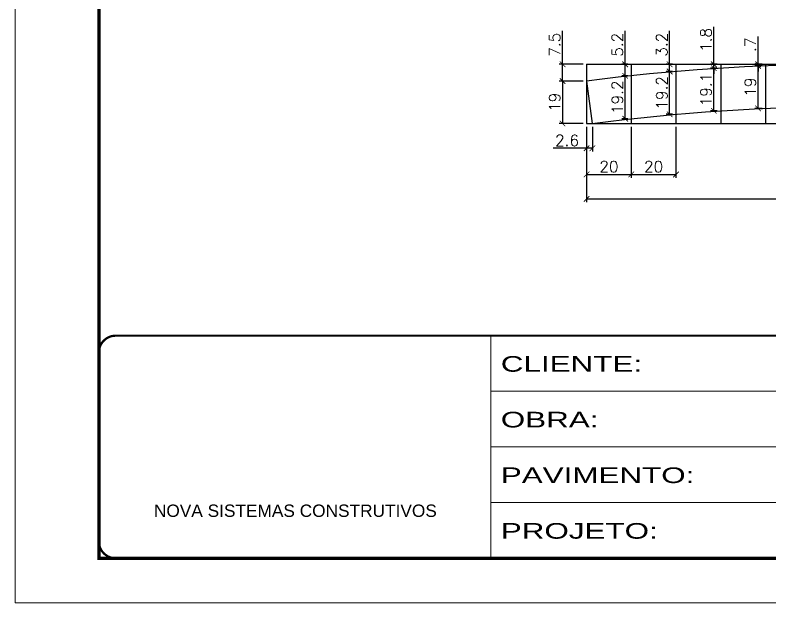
# Model space of a CAD drawing. Extents: x -15895 to 12929, y -2522 to 15173.
# Drawn here: x 3309 to 3985, y 5518 to 6044 of the extents above; entities that cross this region are included whole.
import ezdxf

# ---------------------------------------------------------------- set-up
doc = ezdxf.new("R2010")
doc.units = 0
doc.header["$PDMODE"] = 35
doc.header["$PDSIZE"] = -10
doc.linetypes.add('CONTINUO', pattern=[0])
doc.linetypes.add('DASHED', pattern=[0.75, 0.5, -0.25])
doc.layers.add('COTA', color=241, linetype='Continuous')
doc.layers.add('Folhas', color=255, linetype='Continuous', lineweight=9)
doc.layers.add('SARRAFO DE PRESSAO', color=251, linetype='DASHED', lineweight=9)
doc.styles.add('ARIAL', font='arial.ttf')
doc.styles.add('Romans', font='romans.shx')
doc.styles.add('Tecnologia', font='')
doc.styles.get('Tecnologia').set_extended_font_data('Forgotten Futurist')
doc.dimstyles.new('Cota Seção (2x)', dxfattribs={"dimtxt": 10, "dimasz": 5, "dimexe": 3, "dimexo": 3, "dimgap": 2, "dimtad": 3, "dimdec": 1, "dimlfac": 0.5, "dimzin": 12, "dimdsep": 46, "dimtxsty": 'Romans', "dimblk": 'ARCHTICK', "dimcen": 0, "dimclrd": 4, "dimclre": 4, "dimclrt": 1, "dimadec": 1, "dimazin": 3, "dimtfac": 1, "dimtdec": 1, "dimtmove": 0, "dimatfit": 3, "dimldrblk": 'OBLIQUE', "dimfxl": 1, "dimtolj": 1, "dimtzin": 12, "dimarcsym": 0})

# ---------------------------------------------------------------- blocks, each defined once
blk = doc.blocks.new('9999999999')
at = {"color": 30, "linetype": 'CONTINUO'}
for p, q in [((98564.56, 34230.21), (98564.56, 34429.45)), ((98564.56, 34379.64), (99583.98, 34379.64)), ((98564.56, 34329.83), (99487.98, 34329.83)), ((98564.56, 34280.02), (99487.98, 34280.02))]:
    blk.add_line(p, q, dxfattribs=at)
at = {"color": 30, "linetype": 'CONTINUO', "const_width": 2}
blk.add_lwpolyline([(99583.98, 34230.21), (99583.98, 34414.45, 0.414214), (99568.98, 34429.45), (98228.98, 34429.45, 0.414214), (98213.98, 34414.45), (98213.98, 34245.21, 0.414214), (98228.98, 34230.21), (99583.98, 34230.21)], format="xyb", dxfattribs=at)
at = {"layer": 'Folhas'}
blk.add_lwpolyline([(98138.98, 34190.21), (99623.98, 34190.21), (99623.98, 35240.21), (98138.98, 35240.21)], close=True, dxfattribs=at)
at = {"layer": 'Folhas', "color": 30, "const_width": 3}
blk.add_lwpolyline([(98213.98, 34230.21), (99583.98, 34230.21), (99583.98, 35200.21), (98213.98, 35200.21)], close=True, dxfattribs=at)
at = {"color": 7, "linetype": 'Continuous', "ltscale": 5, "style": 'ARIAL'}
blk.add_text('NOVA SISTEMAS CONSTRUTIVOS', height=11.0592, dxfattribs=at).set_placement((98263.19, 34267.21))
at = {"layer": 'Folhas', "color": 7, "style": 'Tecnologia', "width": 1.5}
for s, p in [('CLIENTE:', (98573.65, 34397.17)), ('OBRA:', (98573.65, 34347.31)), ('PAVIMENTO:', (98573.65, 34297.5)), ('PROJETO:', (98573.65, 34247.69))]:
    blk.add_text(s, height=14, dxfattribs=at).set_placement(p)
blk = doc.blocks.new('_ArchTick')
at = {"color": 0, "linetype": 'ByBlock', "const_width": 0.15}
blk.add_lwpolyline([(-0.5, -0.5), (0.5, 0.5)], dxfattribs=at)
blk = doc.blocks.new('*D1145')
at = {"layer": 'COTA', "color": 4, "lineweight": -2, "transparency": 16777216}
for p, q in [((3820.78, 5944.03), (3820.78, 5876.55)), ((4290.98, 5944.03), (4290.98, 5876.55)), ((3820.78, 5879.55), (4290.98, 5879.55))]:
    blk.add_line(p, q, dxfattribs=at)
at = {"layer": 'Defpoints', "color": 0, "transparency": 16777216}
for p in [(3820.78, 5947.03), (4290.98, 5947.03), (4290.98, 5879.55)]:
    blk.add_point(p, dxfattribs=at)
at = {"layer": 'COTA', "color": 4, "lineweight": -2, "transparency": 16777216, "xscale": 5, "yscale": 5, "zscale": 5, "rotation": 180}
blk.add_blockref('_ArchTick', (3820.78, 5879.55), dxfattribs=at)
at = {"layer": 'COTA', "color": 4, "lineweight": -2, "transparency": 16777216, "xscale": 5, "yscale": 5, "zscale": 5}
blk.add_blockref('_ArchTick', (4290.98, 5879.55), dxfattribs=at)
at = {"layer": 'COTA', "color": 1, "transparency": 16777216, "insert": (4055.88, 5886.55), "char_height": 10, "attachment_point": 5, "style": 'Romans'}
blk.add_mtext('\\A1;235.1', dxfattribs=at)
blk = doc.blocks.new('_Oblique')
at = {"color": 0, "linetype": 'ByBlock', "lineweight": -2}
blk.add_line((-0.5, -0.5), (0.5, 0.5), dxfattribs=at)
blk = doc.blocks.new('*D1146')
at = {"layer": 'COTA', "color": 4, "lineweight": -2, "transparency": 16777216}
for p, q in [((3820.78, 5944.03), (3820.78, 5898.43)), ((3860.78, 5944.03), (3860.78, 5898.43)), ((3820.78, 5901.43), (3860.78, 5901.43))]:
    blk.add_line(p, q, dxfattribs=at)
at = {"layer": 'Defpoints', "color": 0, "transparency": 16777216}
for p in [(3820.78, 5947.03), (3860.78, 5947.03), (3860.78, 5901.43)]:
    blk.add_point(p, dxfattribs=at)
at = {"layer": 'COTA', "color": 4, "lineweight": -2, "transparency": 16777216, "xscale": 5, "yscale": 5, "zscale": 5, "rotation": 180}
blk.add_blockref('_ArchTick', (3820.78, 5901.43), dxfattribs=at)
at = {"layer": 'COTA', "color": 4, "lineweight": -2, "transparency": 16777216, "xscale": 5, "yscale": 5, "zscale": 5}
blk.add_blockref('_ArchTick', (3860.78, 5901.43), dxfattribs=at)
at = {"layer": 'COTA', "color": 1, "transparency": 16777216, "insert": (3840.78, 5908.43), "char_height": 10, "attachment_point": 5, "style": 'Romans'}
blk.add_mtext('\\A1;20', dxfattribs=at)
blk = doc.blocks.new('*D1147')
at = {"layer": 'COTA', "color": 4, "lineweight": -2, "transparency": 16777216}
for p, q in [((3860.78, 5944.03), (3860.78, 5898.43)), ((3900.78, 5944.03), (3900.78, 5898.43)), ((3860.78, 5901.43), (3900.78, 5901.43))]:
    blk.add_line(p, q, dxfattribs=at)
at = {"layer": 'Defpoints', "color": 0, "transparency": 16777216}
for p in [(3860.78, 5947.03), (3900.78, 5947.03), (3900.78, 5901.43)]:
    blk.add_point(p, dxfattribs=at)
at = {"layer": 'COTA', "color": 4, "lineweight": -2, "transparency": 16777216, "xscale": 5, "yscale": 5, "zscale": 5, "rotation": 180}
blk.add_blockref('_ArchTick', (3860.78, 5901.43), dxfattribs=at)
at = {"layer": 'COTA', "color": 4, "lineweight": -2, "transparency": 16777216, "xscale": 5, "yscale": 5, "zscale": 5}
blk.add_blockref('_ArchTick', (3900.78, 5901.43), dxfattribs=at)
at = {"layer": 'COTA', "color": 1, "transparency": 16777216, "insert": (3880.78, 5908.43), "char_height": 10, "attachment_point": 5, "style": 'Romans'}
blk.add_mtext('\\A1;20', dxfattribs=at)
blk = doc.blocks.new('*D1148')
at = {"layer": 'COTA', "color": 4, "lineweight": -2, "transparency": 16777216}
for p, q in [((3820.78, 5944.03), (3820.78, 5921.89)), ((3826.07, 5944.03), (3826.07, 5921.89)), ((3820.78, 5924.89), (3790.83, 5924.89)), ((3826.07, 5924.89), (3820.78, 5924.89))]:
    blk.add_line(p, q, dxfattribs=at)
at = {"layer": 'Defpoints', "color": 0, "transparency": 16777216}
for p in [(3820.78, 5947.03), (3826.07, 5947.03), (3820.78, 5924.89)]:
    blk.add_point(p, dxfattribs=at)
at = {"layer": 'COTA', "color": 4, "lineweight": -2, "transparency": 16777216, "xscale": 5, "yscale": 5, "zscale": 5, "rotation": 180}
blk.add_blockref('_ArchTick', (3820.78, 5924.89), dxfattribs=at)
at = {"layer": 'COTA', "color": 4, "lineweight": -2, "transparency": 16777216, "xscale": 5, "yscale": 5, "zscale": 5}
blk.add_blockref('_ArchTick', (3826.07, 5924.89), dxfattribs=at)
at = {"layer": 'COTA', "color": 1, "transparency": 16777216, "insert": (3803.31, 5931.89), "char_height": 10, "attachment_point": 5, "style": 'Romans'}
blk.add_mtext('\\A1;2.6', dxfattribs=at)
blk = doc.blocks.new('*D1155')
at = {"layer": 'COTA', "color": 4, "lineweight": -2, "transparency": 16777216}
for p, q in [((3817.78, 5985.03), (3796.26, 5985.03)), ((3799.26, 5985.03), (3799.26, 5947.03)), ((3817.78, 5947.03), (3796.26, 5947.03))]:
    blk.add_line(p, q, dxfattribs=at)
at = {"layer": 'Defpoints', "color": 0, "transparency": 16777216}
for p in [(3820.78, 5985.03), (3799.26, 5947.03), (3820.78, 5947.03)]:
    blk.add_point(p, dxfattribs=at)
at = {"layer": 'COTA', "color": 4, "lineweight": -2, "transparency": 16777216, "xscale": 5, "yscale": 5, "zscale": 5}
for p, rotation in [((3799.26, 5985.03), 90), ((3799.26, 5947.03), 270)]:
    blk.add_blockref('_ArchTick', p, dxfattribs=dict(at, rotation=rotation))
at = {"layer": 'COTA', "color": 1, "transparency": 16777216, "insert": (3792.26, 5966.03), "char_height": 10, "attachment_point": 5, "rotation": 90, "style": 'Romans'}
blk.add_mtext('\\A1;19', dxfattribs=at)
blk = doc.blocks.new('*D1156')
at = {"layer": 'COTA', "color": 4, "lineweight": -2, "transparency": 16777216}
for p, q in [((3799.26, 6000.08), (3799.26, 6030.03)), ((3817.78, 6000.08), (3796.26, 6000.08)), ((3799.26, 5985.03), (3799.26, 6000.08)), ((3817.78, 5985.03), (3796.26, 5985.03))]:
    blk.add_line(p, q, dxfattribs=at)
at = {"layer": 'Defpoints', "color": 0, "transparency": 16777216}
for p in [(3799.26, 6000.08), (3820.78, 6000.08), (3820.78, 5985.03)]:
    blk.add_point(p, dxfattribs=at)
at = {"layer": 'COTA', "color": 4, "lineweight": -2, "transparency": 16777216, "xscale": 5, "yscale": 5, "zscale": 5}
for p, rotation in [((3799.26, 6000.08), 90), ((3799.26, 5985.03), 270)]:
    blk.add_blockref('_ArchTick', p, dxfattribs=dict(at, rotation=rotation))
at = {"layer": 'COTA', "color": 1, "transparency": 16777216, "insert": (3792.26, 6017.56), "char_height": 10, "attachment_point": 5, "rotation": 90, "style": 'Romans'}
blk.add_mtext('\\A1;7.5', dxfattribs=at)
blk = doc.blocks.new('*D1157')
at = {"layer": 'COTA', "color": 4, "lineweight": -2, "transparency": 16777216}
for p, q in [((3857.78, 5989.76), (3852.33, 5989.76)), ((3855.33, 5951.28), (3855.33, 5989.76)), ((3857.78, 5951.28), (3852.33, 5951.28))]:
    blk.add_line(p, q, dxfattribs=at)
at = {"layer": 'Defpoints', "color": 0, "transparency": 16777216}
for p in [(3855.33, 5989.76), (3860.78, 5989.76), (3860.78, 5951.28)]:
    blk.add_point(p, dxfattribs=at)
at = {"layer": 'COTA', "color": 4, "lineweight": -2, "transparency": 16777216, "xscale": 5, "yscale": 5, "zscale": 5}
for p, rotation in [((3855.33, 5989.76), 90), ((3855.33, 5951.28), 270)]:
    blk.add_blockref('_ArchTick', p, dxfattribs=dict(at, rotation=rotation))
at = {"layer": 'COTA', "color": 1, "transparency": 16777216, "insert": (3848.33, 5970.52), "char_height": 10, "attachment_point": 5, "rotation": 90, "style": 'Romans'}
blk.add_mtext('\\A1;19.2', dxfattribs=at)
blk = doc.blocks.new('*D1158')
at = {"layer": 'COTA', "color": 4, "lineweight": -2, "transparency": 16777216}
for p, q in [((3855.33, 6000.08), (3855.33, 6030.03)), ((3857.78, 6000.08), (3852.33, 6000.08)), ((3855.33, 5989.76), (3855.33, 6000.08)), ((3857.78, 5989.76), (3852.33, 5989.76))]:
    blk.add_line(p, q, dxfattribs=at)
at = {"layer": 'Defpoints', "color": 0, "transparency": 16777216}
for p in [(3855.33, 6000.08), (3860.78, 6000.08), (3860.78, 5989.76)]:
    blk.add_point(p, dxfattribs=at)
at = {"layer": 'COTA', "color": 4, "lineweight": -2, "transparency": 16777216, "xscale": 5, "yscale": 5, "zscale": 5}
for p, rotation in [((3855.33, 6000.08), 90), ((3855.33, 5989.76), 270)]:
    blk.add_blockref('_ArchTick', p, dxfattribs=dict(at, rotation=rotation))
at = {"layer": 'COTA', "color": 1, "transparency": 16777216, "insert": (3848.33, 6017.56), "char_height": 10, "attachment_point": 5, "rotation": 90, "style": 'Romans'}
blk.add_mtext('\\A1;5.2', dxfattribs=at)
blk = doc.blocks.new('*D1159')
at = {"layer": 'COTA', "color": 4, "lineweight": -2, "transparency": 16777216}
for p, q in [((3897.78, 5993.6), (3892.09, 5993.6)), ((3895.09, 5955.28), (3895.09, 5993.6)), ((3897.78, 5955.28), (3892.09, 5955.28))]:
    blk.add_line(p, q, dxfattribs=at)
at = {"layer": 'Defpoints', "color": 0, "transparency": 16777216}
for p in [(3895.09, 5993.6), (3900.78, 5993.6), (3900.78, 5955.28)]:
    blk.add_point(p, dxfattribs=at)
at = {"layer": 'COTA', "color": 4, "lineweight": -2, "transparency": 16777216, "xscale": 5, "yscale": 5, "zscale": 5}
for p, rotation in [((3895.09, 5993.6), 90), ((3895.09, 5955.28), 270)]:
    blk.add_blockref('_ArchTick', p, dxfattribs=dict(at, rotation=rotation))
at = {"layer": 'COTA', "color": 1, "transparency": 16777216, "insert": (3888.09, 5974.44), "char_height": 10, "attachment_point": 5, "rotation": 90, "style": 'Romans'}
blk.add_mtext('\\A1;19.2', dxfattribs=at)
blk = doc.blocks.new('*D1160')
at = {"layer": 'COTA', "color": 4, "lineweight": -2, "transparency": 16777216}
for p, q in [((3895.09, 6000.08), (3895.09, 6030.03)), ((3897.78, 6000.08), (3892.09, 6000.08)), ((3895.09, 5993.6), (3895.09, 6000.08)), ((3897.78, 5993.6), (3892.09, 5993.6))]:
    blk.add_line(p, q, dxfattribs=at)
at = {"layer": 'Defpoints', "color": 0, "transparency": 16777216}
for p in [(3895.09, 6000.08), (3900.78, 6000.08), (3900.78, 5993.6)]:
    blk.add_point(p, dxfattribs=at)
at = {"layer": 'COTA', "color": 4, "lineweight": -2, "transparency": 16777216, "xscale": 5, "yscale": 5, "zscale": 5}
for p, rotation in [((3895.09, 6000.08), 90), ((3895.09, 5993.6), 270)]:
    blk.add_blockref('_ArchTick', p, dxfattribs=dict(at, rotation=rotation))
at = {"layer": 'COTA', "color": 1, "transparency": 16777216, "insert": (3888.09, 6017.56), "char_height": 10, "attachment_point": 5, "rotation": 90, "style": 'Romans'}
blk.add_mtext('\\A1;3.2', dxfattribs=at)
blk = doc.blocks.new('*D1161')
at = {"layer": 'COTA', "color": 4, "lineweight": -2, "transparency": 16777216}
for p, q in [((3937.78, 5996.55), (3931.65, 5996.55)), ((3934.65, 5958.37), (3934.65, 5996.55)), ((3937.78, 5958.37), (3931.65, 5958.37))]:
    blk.add_line(p, q, dxfattribs=at)
at = {"layer": 'Defpoints', "color": 0, "transparency": 16777216}
for p in [(3934.65, 5996.55), (3940.78, 5996.55), (3940.78, 5958.37)]:
    blk.add_point(p, dxfattribs=at)
at = {"layer": 'COTA', "color": 4, "lineweight": -2, "transparency": 16777216, "xscale": 5, "yscale": 5, "zscale": 5}
for p, rotation in [((3934.65, 5996.55), 90), ((3934.65, 5958.37), 270)]:
    blk.add_blockref('_ArchTick', p, dxfattribs=dict(at, rotation=rotation))
at = {"layer": 'COTA', "color": 1, "transparency": 16777216, "insert": (3927.65, 5977.46), "char_height": 10, "attachment_point": 5, "rotation": 90, "style": 'Romans'}
blk.add_mtext('\\A1;19.1', dxfattribs=at)
blk = doc.blocks.new('*D1162')
at = {"layer": 'COTA', "color": 4, "lineweight": -2, "transparency": 16777216}
for p, q in [((3934.65, 6000.08), (3934.65, 6033.61)), ((3937.78, 6000.08), (3931.65, 6000.08)), ((3934.65, 5996.55), (3934.65, 6000.08)), ((3937.78, 5996.55), (3931.65, 5996.55)), ((3934.65, 5996.55), (3934.65, 5991.55))]:
    blk.add_line(p, q, dxfattribs=at)
at = {"layer": 'Defpoints', "color": 0, "transparency": 16777216}
for p in [(3934.65, 6000.08), (3940.78, 6000.08), (3940.78, 5996.55)]:
    blk.add_point(p, dxfattribs=at)
at = {"layer": 'COTA', "color": 4, "lineweight": -2, "transparency": 16777216, "xscale": 5, "yscale": 5, "zscale": 5}
for p, rotation in [((3934.65, 6000.08), 270), ((3934.65, 5996.55), 90)]:
    blk.add_blockref('_ArchTick', p, dxfattribs=dict(at, rotation=rotation))
at = {"layer": 'COTA', "color": 1, "transparency": 16777216, "insert": (3927.65, 6021.84), "char_height": 10, "attachment_point": 5, "rotation": 90, "style": 'Romans'}
blk.add_mtext('\\A1;1.8', dxfattribs=at)
blk = doc.blocks.new('*D1163')
at = {"layer": 'COTA', "color": 4, "lineweight": -2, "transparency": 16777216}
for p, q in [((3977.78, 5998.61), (3971.28, 5998.61)), ((3974.28, 5960.56), (3974.28, 5998.61)), ((3977.78, 5960.56), (3971.28, 5960.56))]:
    blk.add_line(p, q, dxfattribs=at)
at = {"layer": 'Defpoints', "color": 0, "transparency": 16777216}
for p in [(3974.28, 5998.61), (3980.78, 5998.61), (3980.78, 5960.56)]:
    blk.add_point(p, dxfattribs=at)
at = {"layer": 'COTA', "color": 4, "lineweight": -2, "transparency": 16777216, "xscale": 5, "yscale": 5, "zscale": 5}
for p, rotation in [((3974.28, 5998.61), 90), ((3974.28, 5960.56), 270)]:
    blk.add_blockref('_ArchTick', p, dxfattribs=dict(at, rotation=rotation))
at = {"layer": 'COTA', "color": 1, "transparency": 16777216, "insert": (3967.28, 5979.58), "char_height": 10, "attachment_point": 5, "rotation": 90, "style": 'Romans'}
blk.add_mtext('\\A1;19', dxfattribs=at)
blk = doc.blocks.new('*D1164')
at = {"layer": 'COTA', "color": 4, "lineweight": -2, "transparency": 16777216}
for p, q in [((3974.28, 6000.08), (3974.28, 6025.03)), ((3977.78, 6000.08), (3971.28, 6000.08)), ((3977.78, 5998.61), (3971.28, 5998.61)), ((3974.28, 5998.61), (3974.28, 6000.08)), ((3974.28, 5998.61), (3974.28, 5993.61))]:
    blk.add_line(p, q, dxfattribs=at)
at = {"layer": 'Defpoints', "color": 0, "transparency": 16777216}
for p in [(3974.28, 6000.08), (3980.78, 6000.08), (3980.78, 5998.61)]:
    blk.add_point(p, dxfattribs=at)
at = {"layer": 'COTA', "color": 4, "lineweight": -2, "transparency": 16777216, "xscale": 5, "yscale": 5, "zscale": 5}
for p, rotation in [((3974.28, 6000.08), 270), ((3974.28, 5998.61), 90)]:
    blk.add_blockref('_ArchTick', p, dxfattribs=dict(at, rotation=rotation))
at = {"layer": 'COTA', "color": 1, "transparency": 16777216, "insert": (3967.28, 6017.56), "char_height": 10, "attachment_point": 5, "rotation": 90, "style": 'Romans'}
blk.add_mtext('\\A1;.7', dxfattribs=at)

msp = doc.modelspace()

# ---------------------------------------------------------------- linework, layer by layer
at = {"linetype": 'Continuous'}
msp.add_lwpolyline([(3820.78, 5985.03), (3825.71, 5947.03, -0.065393), (4290.98, 5947.03), (4273.72, 5986.76, 0.062651)], format="xyb", close=True, dxfattribs=at)
at = {"layer": 'COTA'}
for p, q in [((3820.78, 6000.08), (4290.98, 6000.08)), ((3820.78, 6000.08), (3820.78, 5947.03)), ((3860.78, 6000.08), (3860.78, 5947.03)), ((3900.78, 6000.08), (3900.78, 5947.03)), ((3940.78, 6000.08), (3940.78, 5947.03)), ((3980.78, 6000.08), (3980.78, 5947.03)), ((3820.78, 5947.03), (4290.98, 5947.03))]:
    msp.add_line(p, q, dxfattribs=at)

# ---------------------------------------------------------------- block references
at = {"layer": 'SARRAFO DE PRESSAO', "color": 6, "linetype": 'ByBlock'}
msp.add_blockref('9999999999', (-94829.61, -28672.37), dxfattribs=at)

# ---------------------------------------------------------------- dimensions: what is measured, and where the dimension line sits
at = {"layer": 'COTA'}
for base, p1, p2, picture, middle in [((3934.65, 6000.08), (3940.78, 5996.55), (3940.78, 6000.08), '*D1162', (3927.65, 6021.84)), ((3799.26, 6000.08), (3820.78, 5985.03), (3820.78, 6000.08), '*D1156', (3792.26, 6017.56)), ((3855.33, 6000.08), (3860.78, 5989.76), (3860.78, 6000.08), '*D1158', (3848.33, 6017.56)), ((3895.09, 6000.08), (3900.78, 5993.6), (3900.78, 6000.08), '*D1160', (3888.09, 6017.56)), ((3974.28, 6000.08), (3980.78, 5998.61), (3980.78, 6000.08), '*D1164', (3967.28, 6017.56)), ((3934.65, 5996.55), (3940.78, 5958.37), (3940.78, 5996.55), '*D1161', (3927.65, 5977.46)), ((3974.28, 5998.61), (3980.78, 5960.56), (3980.78, 5998.61), '*D1163', (3967.28, 5979.58)), ((3855.33, 5989.76), (3860.78, 5951.28), (3860.78, 5989.76), '*D1157', (3848.33, 5970.52)), ((3895.09, 5993.6), (3900.78, 5955.28), (3900.78, 5993.6), '*D1159', (3888.09, 5974.44)), ((3799.26, 5947.03), (3820.78, 5985.03), (3820.78, 5947.03), '*D1155', (3792.26, 5966.03))]:
    dim = msp.add_linear_dim(base=base, p1=p1, p2=p2, angle=90, dimstyle='Cota Seção (2x)', dxfattribs=at)
    dim.commit()
    dim.dimension.update_dxf_attribs({"geometry": picture, "text_midpoint": middle})
for base, p1, p2, picture, middle in [((3820.78, 5924.89), (3826.07, 5947.03), (3820.78, 5947.03), '*D1148', (3803.31, 5931.89)), ((4290.98, 5879.55), (3820.78, 5947.03), (4290.98, 5947.03), '*D1145', (4055.88, 5886.55)), ((3860.78, 5901.43), (3820.78, 5947.03), (3860.78, 5947.03), '*D1146', (3840.78, 5908.43)), ((3900.78, 5901.43), (3860.78, 5947.03), (3900.78, 5947.03), '*D1147', (3880.78, 5908.43))]:
    dim = msp.add_linear_dim(base=base, p1=p1, p2=p2, dimstyle='Cota Seção (2x)', dxfattribs=at)
    dim.commit()
    dim.dimension.update_dxf_attribs({"geometry": picture, "text_midpoint": middle})

doc.saveas('drawing.dxf')
